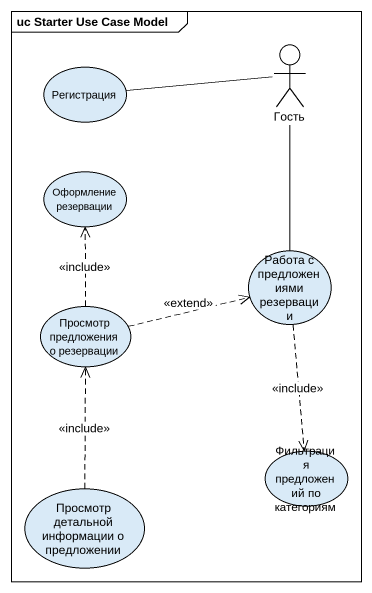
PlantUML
@startuml
mainframe uc Starter Use Case Model
actor Гость
usecase Регистрация
usecase "Оформление резервации" as Оформление_резервации
usecase "Работа с предложениями резервации" as Работа_с_предложениями
usecase "Просмотр предложения о резервации" as Просмотр_предложения_о
usecase "Фильтрация предложений по категориям" as Фильтрация_предложений_по
usecase "Просмотр детальной информации о предложении" as Просмотр_детальной
Гость -left- Регистрация
Гость -- Работа_с_предложениями
Работа_с_предложениями ..> Фильтрация_предложений_по : <<include>>
Просмотр_предложения_о .up.> Оформление_резервации : <<include>>
Просмотр_предложения_о .right.> Работа_с_предложениями : <<extend>>
Просмотр_детальной .up.> Просмотр_предложения_о : <<include>>
@enduml
